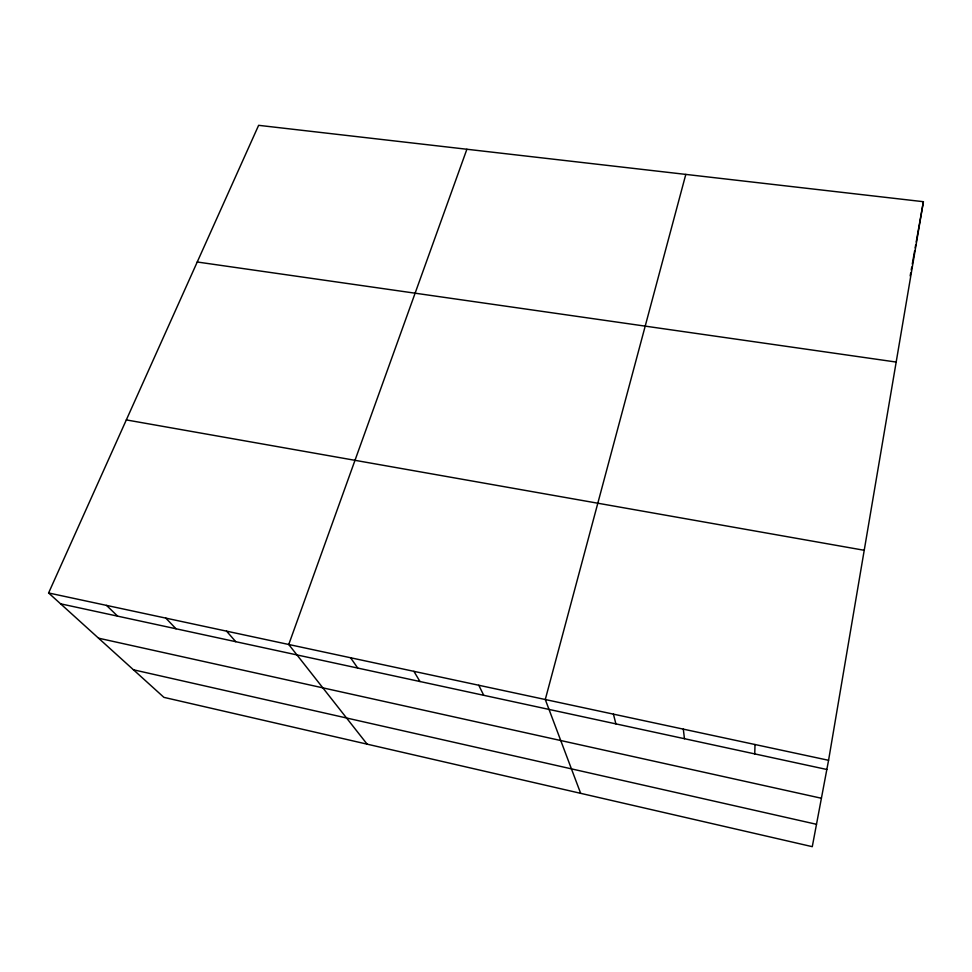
<?xml version="1.0" encoding="UTF-8"?>
<svg xmlns="http://www.w3.org/2000/svg" width="972" height="972" viewBox="0 0 972 972"><rect width="100%" height="100%" fill="white"/><g stroke="black" fill="none" stroke-linecap="round" stroke-linejoin="round"><path stroke-width="1.46" d="M754.746 753.908L755.013 744.516M828.569 760.298L923.4 201.702L258.625 125.327L48.6 592.969L163.916 697.361L812.276 846.673L828.569 760.298L48.6 592.969M910.169 275.914L910.703 272.938M911.226 269.973L911.76 267.033M912.283 264.08L914.64 250.812M915.174 247.872L915.697 244.92M916.219 241.967L923.4 201.702M685.807 174.401L545.28 699.524L580.661 793.334M466.888 149.251L288.745 644.497L367.137 744.163M197.243 262.003L896.172 362.058M126.324 419.916L864.217 550.286M60.58 603.819L826.832 769.484M98.537 638.179L821.413 798.255M133.468 669.793L816.504 824.305M106.519 605.398L117.636 616.151M165.823 618.119L176.005 628.775M226.537 631.144L235.771 641.69M350.576 657.752L357.745 668.068M413.902 671.348L419.989 681.53M478.783 685.26L483.728 695.308M613.429 714.141L615.896 723.885M683.316 729.146L684.458 738.708"/></g></svg>
